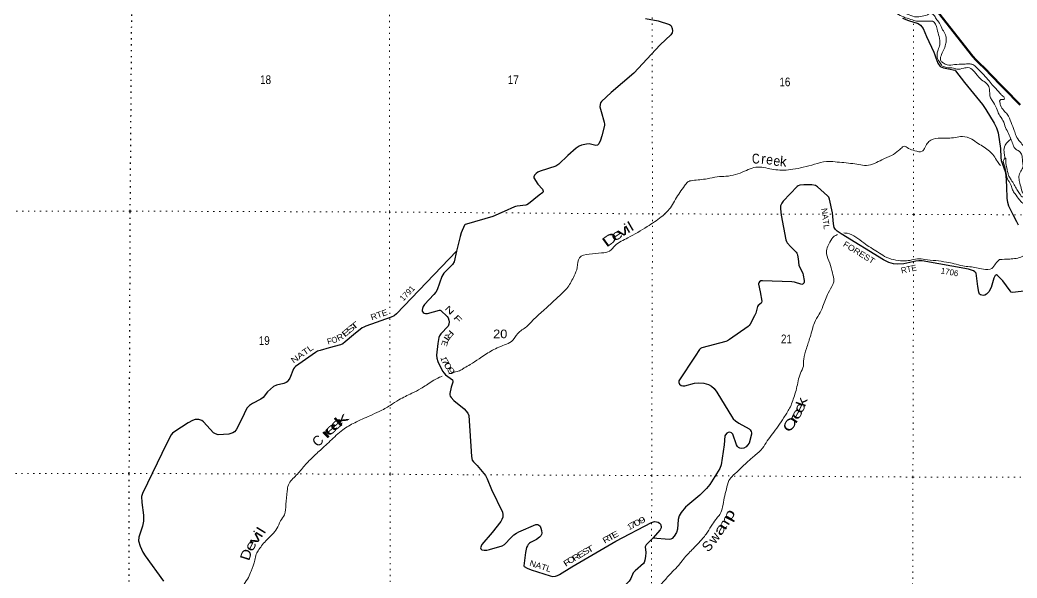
# Model space of a CAD drawing. Header units: feet. Extents: x -252658 to 9, y -366365 to -181930.
# Drawn here: x -40356 to -20165, y -207154 to -195841 of the extents above; entities that cross this region are included whole.
import ezdxf
from ezdxf.enums import TextEntityAlignment as Align

# ---------------------------------------------------------------- set-up
doc = ezdxf.new("R2010")
doc.units = ezdxf.units.FT
doc.header["$LTSCALE"] = 80
doc.linetypes.add('DOTTED', pattern=[1.5, 0.3, -1.2])
for name, color, linetype, lineweight in [('23', 7, 'Continuous', 70), ('29', 7, 'Continuous', 25), ('39', 7, 'Continuous', 13), ('6', 7, 'DOTTED', 25), ('7', 7, 'DOTTED', 13)]:
    doc.layers.add(name, color=color, linetype=linetype, lineweight=lineweight)
doc.layers.add('30', color=7, linetype='Continuous')
doc.layers.add('41', color=7, linetype='Continuous')

msp = doc.modelspace()

# ---------------------------------------------------------------- linework, layer by layer
at = {"layer": '23'}
msp.add_lwpolyline([(-21977.71, -195404.01), (-21060.41, -196581.55), (-20996.68, -196653.23), (-20751.8, -196895.63), (-20739.77, -196905.7), (-20104.55, -197562.02)], dxfattribs=at)
at = {"layer": '29'}
for points in [[(-27686.52, -195809.6), (-27432.9, -195861.4), (-27201.48, -195931.98), (-27179.38, -195945.81), (-27165.66, -195961.38), (-27146.23, -196014.92), (-27143.47, -196059.14), (-27148.99, -196103.37), (-27175.08, -196146.18), (-27390.63, -196345.38), (-27927.09, -196920.7), (-28384.12, -197311.11), (-28582.77, -197496.63), (-28599.35, -197524.27), (-28610, -197554.51), (-28613.16, -197604.44), (-28587.11, -197699.08), (-28524.76, -197914.05), (-28522, -197952.75), (-28521.26, -197978.16), (-28574.92, -198191.42)], [(-22483.77, -195805.61), (-22363.35, -195851.59), (-22163.91, -195911.18), (-22119.71, -195944.36), (-22068.61, -196017.61), (-21997.06, -196179.82), (-21852.95, -196491.86), (-21832.61, -196547.79), (-21810.24, -196611.85), (-21770.58, -196720.66), (-21718.72, -196785.74), (-21652.62, -196814.21), (-21550.93, -196835.57), (-21427.89, -196857.94), (-21409.58, -196870.14), (-21228.18, -197110.5), (-20865.6, -197557.8), (-20795.06, -197659.65), (-20629.31, -197933.32), (-20579.58, -198030.07), (-20549.99, -198129.7), (-20502.41, -198444.96), (-20493.94, -198627.17), (-20486.3, -198689.97), (-20408.4, -198913.95), (-20391.54, -198987.04), (-20378.34, -199216.03), (-20371.01, -199460.63), (-20360.82, -199537.36), (-20337.86, -199609.9), (-20248.73, -199786.23), (-20173.79, -199924.69), (-20138.95, -199996.91)], [(-28574.92, -198191.42), (-28597.6, -198281.57), (-28633.88, -198349.44), (-28661.51, -198377.08), (-28692.39, -198384.16), (-28832.79, -198354.97), (-28884.21, -198358.37), (-28981.97, -198377.08), (-29034.46, -198399.2), (-29094.84, -198439.05), (-29260.01, -198589.97), (-29441.94, -198762.72), (-29505.66, -198803.27), (-29820.41, -198903.7), (-29866.63, -198926.39), (-29903.29, -198953.46), (-29933.68, -198986.63), (-29950.25, -199022.57), (-29949.52, -199041.01), (-29870.52, -199171.43), (-29776.21, -199271.36), (-29765.16, -199293.48), (-29759.59, -199311.85), (-29759.63, -199321.12), (-29770.68, -199340.47), (-29844.2, -199390.32), (-30055.23, -199567.15), (-30088.38, -199586.5), (-30109.81, -199597.63), (-30287.28, -199616.91), (-30321.82, -199623.82), (-30344.08, -199630.15), (-30552.82, -199724.9), (-30781.62, -199827.71), (-31316.35, -199977.66), (-31341.21, -199988.72), (-31354.07, -200003.48)], [(-24068.62, -199345.58), (-24207.05, -199221.84), (-24244.42, -199198.3), (-24320.31, -199183.14), (-24483.31, -199185.9), (-24562.39, -199192.8), (-24599.34, -199205.26), (-24618.68, -199219.08), (-24897.7, -199512.1), (-24929.2, -199554.94), (-24952.95, -199611.62), (-24955.71, -199666.91), (-24941.06, -199795.98), (-24844.9, -200295.94), (-24834.16, -200333.13), (-24817.58, -200360.78), (-24748.01, -200440.4), (-24638.01, -200550.14), (-24623, -200570.74), (-24615.22, -200584), (-24608.31, -200607.5), (-24595.85, -200681.17), (-24585.52, -200809.99), (-24579.01, -200831.78), (-24502.1, -200974.25), (-24492.97, -201011.79), (-24477.25, -201122.84), (-24477.77, -201155.54), (-24485.37, -201176.97), (-24495.04, -201192.17), (-24507.84, -201199.22), (-24522.67, -201201.85), (-24669.09, -201157.62), (-24723.46, -201149.36), (-25321.35, -201130.26), (-25352.83, -201132.74), (-25377.7, -201146.56), (-25397.03, -201170.06), (-25401.18, -201182.5), (-25399.88, -201198.68), (-25369.04, -201349.27), (-25335.56, -201541.18), (-25339.02, -201565.37), (-25348.82, -201580.21), (-25404.63, -201629.64), (-25417.75, -201652.45), (-25427.56, -201676.75), (-25454.35, -201781.68), (-25478.8, -201837.52), (-25568.14, -202010.4), (-25591.1, -202037.39), (-25610.43, -202056.74), (-25988.91, -202319.36), (-26024.82, -202344.24), (-26064.85, -202358.69), (-26549.89, -202490.04), (-26573.19, -202500.43), (-26595.29, -202522.54), (-26681.16, -202654.96), (-27011.03, -203155.62), (-27015.21, -203191.53), (-27001.39, -203224.7), (-26965.48, -203252.35), (-26931.82, -203257.93), (-26890.89, -203255.11), (-26699.38, -203203.31), (-26611.87, -203194.29), (-26509.65, -203205.35), (-26415.58, -203230.96), (-26349.42, -203263.4), (-26298.31, -203311.78), (-26245, -203388.62)], [(-19734.38, -201303.82), (-20254.89, -201366.94), (-20282.76, -201357.35), (-20304.86, -201335.24), (-20455.1, -201132.27), (-20558.26, -201021.98), (-20583.88, -201009.04), (-20605.98, -201020.1), (-20632.65, -201072.31), (-20692.14, -201265.23), (-20738.59, -201351.83), (-20785.18, -201399.95), (-20818.7, -201418.17), (-20851.85, -201423.7), (-20903.31, -201416.21), (-20923.68, -201398.82), (-20937.49, -201360.12), (-20956, -201245.58), (-20995.9, -200972.49), (-21021.75, -200944.08), (-21049.38, -200927.49), (-21147.31, -200894.4), (-22083.98, -200727.07), (-22151.66, -200722.92), (-22211.06, -200729.83), (-22456.51, -200782.08), (-22578.49, -200793.41), (-22664.56, -200786.44), (-22763.58, -200754.71), (-22871.92, -200702.42), (-23723.94, -200179.61), (-23810.61, -200121.66), (-23841, -200091.25), (-23864.93, -200047.28), (-23882.44, -199975.14), (-23902.63, -199748.07), (-23962.5, -199471), (-23979.13, -199436.08), (-23999.85, -199407.06), (-24068.62, -199345.58)], [(-31354.07, -200003.48), (-31421.94, -200159.06), (-31443.67, -200228.58), (-31518.54, -200531.28)], [(-31518.54, -200531.28), (-32731.43, -201798.33), (-32776.93, -201839.56), (-32838.6, -201867.91), (-33351.72, -202047.75), (-33392.25, -202065.37), (-33426.39, -202084.91), (-33600.74, -202226.33), (-33767.82, -202368.85), (-33820.72, -202407.67), (-33868.1, -202427.37), (-34095.23, -202490.13), (-34277.37, -202539.99), (-34330.27, -202557.64), (-34370.8, -202578.67), (-34774.58, -202868.15), (-34793.97, -202887.56), (-34816.38, -202913.07), (-34891.46, -203103.33), (-34924.45, -203152.21), (-34942.08, -203173.38), (-34963.24, -203191.02), (-35009.27, -203212.99), (-35160.71, -203243.95), (-35222.36, -203273.84), (-35342.11, -203379.47), (-35432.24, -203490.95), (-35480.58, -203529.15), (-35644.03, -203614.42), (-35709.06, -203655.04), (-35759.62, -203710.04), (-35867.38, -203942.25), (-35976.7, -204146.34), (-36008.79, -204187.86), (-36047.58, -204212.56), (-36128.21, -204235.7), (-36340.27, -204247.84), (-36396.69, -204233.73), (-36435.94, -204207.57), (-36640.01, -203986.73), (-36676.07, -203957.01), (-36735.22, -203937.33), (-36809.91, -203942.07), (-36862.16, -203958.5), (-36947.06, -204009.44), (-37221.85, -204184.33), (-37264.16, -204219.61), (-37295.13, -204252.12), (-37379.82, -204418.22), (-37876.35, -205436.99), (-37891.85, -205504.03), (-37889.34, -205623.64), (-37857.39, -205878.85), (-37856.58, -205998.04), (-37872.92, -206099.62), (-37948.58, -206326.02), (-37953.56, -206402.07), (-37919.41, -206504.92), (-37865.4, -206627.9), (-37820.48, -206700.34), (-37446.54, -207218.83)], [(-31518.54, -200531.28), (-31565.99, -200745.82), (-31594.73, -200801.26), (-31772.81, -200975.93), (-31794.85, -201008.57), (-31812.84, -201041.37), (-31859.01, -201175.59), (-31910.33, -201314.68), (-31934.14, -201356.13), (-31974.81, -201409.76), (-32162.06, -201607.31), (-32191.56, -201650.77), (-32206.55, -201688.71), (-32210.96, -201724.87), (-32208.3, -201745.55), (-32193.33, -201768.98), (-32171.28, -201783.98), (-32145.72, -201793.68), (-32104.95, -201790.41), (-31858.33, -201724.87), (-31845.98, -201724.87), (-31835.84, -201729.93), (-31706.69, -201851.9), (-31686.14, -201879.5), (-31667.9, -201924.24), (-31664.38, -201961.29), (-31669.67, -202007.16), (-31686.86, -202050.17), (-31833.64, -202203), (-31860.02, -202241.79), (-31872.42, -202275.33), (-31894.56, -202400.19), (-31921.79, -202633.49), (-31915.28, -202695.22), (-31895.35, -202764.05), (-31801.39, -202957), (-31763.99, -203003.11), (-31737.54, -203031.34), (-31598.18, -203139.05), (-31587.67, -203160.14), (-31589.44, -203181.31), (-31622.47, -203281.45), (-31653.8, -203409.79), (-31652.98, -203437.87), (-31646.74, -203464.48), (-31625.59, -203496.24), (-31570.83, -203556.88), (-31359.19, -203722.19)], [(-26245, -203388.62), (-26225.01, -203417.44), (-25946.5, -203872.91), (-25911.55, -203925.48), (-25867.35, -203966.95), (-25795.57, -204013.26), (-25590.44, -204127.41), (-25568.98, -204149.4), (-25548.26, -204183.95), (-25541.36, -204207.45), (-25543.3, -204239.81), (-25592.66, -204416.64), (-25622.85, -204463.15), (-25653.24, -204493.56), (-25694.68, -204518.44), (-25741.53, -204527.35), (-25777.56, -204521.21), (-25802.42, -204507.39), (-25827.28, -204485.27), (-25842.94, -204451.19), (-25917.28, -204234.4), (-25946.07, -204208.83), (-25979.01, -204198.35), (-26012.38, -204203.3), (-26042.76, -204219.89), (-26067.63, -204247.53), (-26079.57, -204270.82), (-26098.99, -204455.63), (-26156.09, -204857.43), (-26185.03, -204931.72), (-26385.17, -205255.49), (-26453, -205340.86), (-26586.83, -205470.74), (-26831.48, -205675.35), (-26876.76, -205718.26), (-26966.85, -205827.39), (-27005.52, -205893.74), (-27028.65, -205963.55), (-27038.2, -206164.42), (-27059.39, -206232.37), (-27107.3, -206307.14), (-27150.55, -206351.24), (-27178.18, -206365.06), (-27207.8, -206371.58), (-27541.64, -206348.02)], [(-31359.19, -203722.19), (-31284.32, -203811.42), (-31266.14, -203859.82), (-31210.89, -204689.14), (-31195.62, -204761.3), (-31170.83, -204798.34), (-31098.47, -204871.61), (-30930.05, -205078.21), (-30894.57, -205143.89), (-30808.19, -205357.19), (-30587.73, -205818.79), (-30578.25, -205866.78), (-30581.01, -205919.3), (-30594.83, -205966.3), (-30617.17, -206005.63), (-30794.92, -206230.87), (-31002.8, -206474.25), (-31027.17, -206539.92), (-31024.4, -206562.03), (-31005.61, -206578.69), (-30958.1, -206586.91), (-30900.09, -206586.91), (-30845.55, -206572.4), (-30587.92, -206501.21), (-30546.77, -206473.49), (-30409.65, -206328.65), (-30355.86, -206280.06), (-30303.37, -206241.36), (-30250.76, -206213.91), (-29911.64, -206070.74), (-29893.82, -206066.51), (-29872.4, -206067.2), (-29852.38, -206073.42), (-29824.75, -206099.69), (-29806.17, -206140.87), (-29795.74, -206190.91), (-29789.53, -206244.13), (-29795.74, -206271.08), (-29811.36, -206295.53), (-29835.8, -206326.37), (-29893.94, -206369.98), (-30018.13, -206435.56), (-30037.47, -206448), (-30062.75, -206474.7), (-30077.53, -206499.14), (-30095.49, -206536.46), (-30119.98, -206633.47), (-30150.05, -206902.66), (-30145.21, -206917.95), (-30087.19, -206953.89), (-30006.69, -206986.78), (-29619.63, -207110.67), (-29562.3, -207119.75), (-29509.81, -207116.99), (-29471.13, -207103.16), (-29427.41, -207084.24), (-29178.2, -206929.18), (-28286.12, -206405.49), (-27565.15, -206024.69), (-27509.69, -206008.46), (-27462.73, -206013.98), (-27435.1, -206022.28), (-27407.3, -206044.52), (-27385.38, -206063.74), (-27371.56, -206107.97), (-27371.56, -206132.85), (-27392.28, -206173.04), (-27541.64, -206348.02)], [(-27541.64, -206348.02), (-27674.52, -206481.49), (-27691.1, -206506.37), (-27692.96, -206519), (-27683.85, -206633.47), (-27688.34, -206719.24), (-27702.15, -206793.88), (-27717.44, -206840.4), (-27732.54, -206857.46), (-27901.06, -207006.74), (-27937.06, -207049.65), (-27986.7, -207164.31), (-28018.35, -207216.49), (-28155.46, -207359.32), (-28213.98, -207436.75)]]:
    msp.add_lwpolyline(points, dxfattribs=at)
at = {"layer": '39'}
for points in [[(-23856.95, -187832.52), (-23695.34, -187838.82), (-23632.38, -187851.42), (-23521.15, -187874.52), (-23443.49, -187924.92), (-23413.51, -187973.26), (-23326.52, -188113.63), (-23265.8, -188219.94), (-23202.88, -188372.49), (-23143.84, -188561.24), (-23099.05, -188701.8), (-23064.69, -188749.91), (-23022.35, -188783.91), (-22981.89, -188850.09), (-22977.65, -188906.37), (-23025.44, -189013.16), (-23123.36, -189148.32), (-23227.42, -189255.36), (-23341.54, -189360.43), (-23429.7, -189423.15), (-23530.05, -189455.77), (-23690.76, -189470.56), (-23809.33, -189469.08), (-23875.6, -189479.43), (-23903.33, -189578.08), (-23866.66, -189700.58), (-23803.88, -189818.94), (-23718.95, -189949.27), (-23642.14, -190057.51), (-23581.33, -190185.94), (-23524.61, -190298.29), (-23479.86, -190430.81), (-23463.33, -190541.33), (-23494.85, -190696.31), (-23570.62, -190843.44), (-23628.42, -190960.32), (-23722.22, -191119.6), (-23836.12, -191278.96), (-23914.05, -191387.89), (-23969.71, -191534.93), (-24021.34, -191687.98), (-24050.98, -191810.78), (-24102.55, -191977.91), (-24176.27, -192135.08), (-24236.11, -192243.93), (-24265.93, -192322.49), (-24261.33, -192465.24), (-24222.79, -192553.54), (-24188.26, -192643.88), (-24151.73, -192732.19), (-24096.9, -192870.7), (-24062.41, -192950.98), (-24033.76, -193079.55), (-23991.13, -193183.92), (-23932.29, -193322.41), (-23887.65, -193426.77), (-23848.91, -193563.34), (-23836.37, -193683.93), (-23817.86, -193786.41), (-23795.5, -193848.64), (-23726.6, -193989.1), (-23669.86, -194105.47), (-23592.87, -194259.97), (-23530.12, -194370.28), (-23477.52, -194456.52), (-23361.81, -194550.97), (-23312.56, -194593.82), (-23248.33, -194690.21), (-23221.11, -194750.97), (-23132.1, -194895.36), (-23053.06, -195057.88), (-22959.28, -195218.26), (-22901.48, -195314.66), (-22828.68, -195430.33), (-22749.46, -195567.43), (-22720.49, -195609.29), (-22596.66, -195712.18), (-22464.44, -195781.47), (-22313.33, -195831.87), (-22197.71, -195864.46), (-22034.94, -195863.73), (-21932.45, -195865.29), (-21876.17, -195867.05), (-21785.09, -196027.51), (-21744.29, -196176.14), (-21729.54, -196342.97), (-21761.28, -196445.66), (-21783.02, -196534.24), (-21764.51, -196649.76), (-21741.43, -196681.26), (-21688.96, -196767.36)], [(-23658.34, -189534.77), (-23716.58, -189545.08), (-23776.88, -189541.33), (-23815.02, -189551.55), (-23808.86, -189583.7), (-23744.02, -189714.11), (-23650.99, -189860.49), (-23559.85, -190033.02), (-23487.16, -190117.15), (-23414.32, -190239.49), (-23373.69, -190347.9), (-23361.11, -190474.52), (-23380.72, -190595.26), (-23404.28, -190732.1), (-23428.06, -190812.64), (-23465.87, -190903.3), (-23533.88, -190982.02), (-23575.83, -191044.55), (-23653.68, -191171.58), (-23787.44, -191389.34), (-23889.28, -191546.64), (-23963.14, -191669.63), (-23998.89, -191772.34), (-24018.46, -191901.12), (-24047.99, -192052.07), (-24091.61, -192197.04), (-24135.3, -192325.93), (-24157.03, -192416.51), (-24136.49, -192527.02), (-24103.97, -192615.35), (-24053.42, -192691.54), (-24006.9, -192765.73), (-23964.22, -192884.18), (-23909.36, -193030.73), (-23872.93, -193094.92), (-23808.28, -193179.09), (-23765.63, -193289.49), (-23710.71, -193450.12), (-23682.04, -193582.71), (-23683.54, -193707.39), (-23654.73, -193874.16), (-23610.02, -193996.62), (-23543.07, -194151.16), (-23460.17, -194275.46), (-23373.44, -194355.51), (-23272.43, -194485.77), (-23213.58, -194624.26), (-23168.96, -194726.61), (-23088.08, -194846.9), (-23043.42, -194957.3), (-22970.46, -195107.79), (-22909.74, -195214.09), (-22849.11, -195298.28), (-22746.31, -195376.25), (-22669.62, -195456.34), (-22637.27, -195504.46), (-22651.18, -195542.72), (-22628.81, -195606.97), (-22538.12, -195670.92), (-22389.19, -195724.55), (-22238.27, -195776.16), (-22121.72, -195773.63), (-21979.2, -195734.79), (-21906.95, -195712.35), (-21850.55, -195744.28), (-21802.02, -195816.45), (-21737.36, -195904.64), (-21672.5, -196039.08), (-21613.79, -196145.39), (-21597.32, -196241.84), (-21611, -196338.42), (-21652.73, -196453.23), (-21704.5, -196570.08), (-21710.12, -196670.65), (-21659.58, -196710.66), (-21581.17, -196752.52), (-21428.47, -196745.81), (-21241.62, -196736.94), (-21137.15, -196730.44), (-21060.72, -196746.19), (-20984.1, -196808.19), (-20838.81, -196956.34), (-20731.81, -197076.52), (-20642.97, -197180.69), (-20572.31, -197258.8), (-20499.63, -197340.92), (-20453.24, -197384.95), (-20420.92, -197425.03), (-20428.85, -197451.2), (-20491.13, -197455.5), (-20519.12, -197489.81)], [(-43428.99, -199103.79), (-43428.01, -199103.14), (-43375.87, -199058.83), (-43349.82, -199026.62), (-43345.96, -198924.07), (-43384.23, -198847.73), (-43452.64, -198755.34), (-43513.03, -198660.93), (-43503.14, -198562.4), (-43471.22, -198427.64), (-43451.34, -198302.95), (-43389.23, -198216.4), (-43303.01, -198141.88), (-43188.67, -198065.3), (-43062.28, -198000.77), (-42953.96, -197928.23), (-42809.49, -197867.69), (-42689.14, -197785.08), (-42560.82, -197668.27), (-42424.46, -197553.46), (-42336.24, -197470.89), (-42282.15, -197390.39), (-42258.24, -197271.73), (-42300.64, -197118.98), (-42399.19, -197014.58), (-42463.58, -196932.24), (-42534, -196835.83), (-42566.29, -196733.34), (-42564.7, -196459.89), (-42558.86, -196343.27), (-42542.92, -196264.83), (-42454.89, -196063.64), (-42428.91, -195985.18), (-42394.96, -195864.49), (-42383.08, -195757.91), (-42367.15, -195667.41), (-42317.12, -195564.8), (-42247.04, -195438.02), (-42132.95, -195202.61), (-42072.97, -195037.65), (-42016.94, -194916.93), (-41930.77, -194806.21), (-41824.48, -194725.63), (-41682.07, -194628.91), (-41523.57, -194546.23), (-41431.25, -194521.97), (-41290.7, -194517.74), (-41190.31, -194515.58), (-41134.14, -194481.31), (-41086.05, -194414.89), (-41054.07, -194324.36), (-41020.01, -194272.04), (-40951.85, -194207.6), (-40837.5, -194141.07), (-40753.24, -194092.69), (-40677, -194058.4), (-40606.78, -194020.09), (-40570.67, -193997.92), (-40482.39, -193953.56), (-40420.22, -193905.21), (-40376.13, -193850.86), (-40338.14, -193752.28), (-40312.2, -193645.68), (-40280.27, -193518.96), (-40276.39, -193428.48), (-40292.54, -193374.21), (-40304.71, -193293.81), (-40316.93, -193183.24), (-40323.13, -193074.68), (-40287.11, -192994.2), (-40225.05, -192873.47), (-40185.01, -192797)], [(-21674.27, -196775.76), (-21590.32, -196805.15), (-21449.7, -196819.85), (-21385.9, -196838.12), (-21245.3, -196819.4), (-21195.11, -196809.12), (-21130.78, -196812.86), (-21021.91, -196900.85), (-20967.37, -196968.98), (-20882.61, -197057.08), (-20781.85, -197127.01), (-20729.22, -197219.28), (-20718.78, -197315.75), (-20708.39, -197400.16), (-20669.91, -197472.38), (-20578.83, -197632.84), (-20530.1, -197755.29), (-20449.2, -197881.61), (-20396.37, -198024.15), (-20335.6, -198142.52), (-20282.83, -198270.98), (-20240.2, -198377.36), (-20209.78, -198443.59), (-20145.3, -198487.54), (-20100.95, -198521.53), (-20062.42, -198605.81), (-20056.15, -198666.11), (-20045.71, -198762.58), (-20043.48, -198816.87), (-20049.42, -198837), (-20103.3, -198931.75), (-20126.97, -199040.44), (-20106.42, -199150.95), (-20073.73, -199283.52), (-20041.26, -199361.8), (-20031.02, -199408), (-20045, -199428.17), (-20113.6, -199362.12), (-20170.22, -199275.9), (-20220.84, -199181.62), (-20283.54, -199083.36), (-20328.06, -199007.15), (-20352.47, -198934.87), (-20372.93, -198844.47), (-20391.58, -198707.82), (-20401.9, -198641.5), (-20427.93, -198663.74), (-20413.25, -198814.49), (-20386.55, -198955.13), (-20341.78, -199093.68), (-20285.09, -199195.98), (-20254.58, -199286.33), (-20208.06, -199360.53), (-20115.09, -199488.81), (-20064.64, -199540.87), (-19986.08, -199586.77), (-19899.2, -199701), (-19828.57, -199773.07), (-19721.74, -199853.03), (-19633.32, -199852.64), (-19536.96, -199828.08), (-19468.93, -199755.39), (-19410.79, -199722.96), (-19346.61, -199690.5), (-19268.33, -199668.03), (-19147.79, -199659.45), (-18972.99, -199652.65), (-18866.41, -199670.27), (-18795.53, -199802.67), (-18791.05, -199917.27), (-18788.69, -200001.71), (-18766.25, -200084.06), (-18719.53, -200206.51), (-18671.03, -200272.66), (-18644.75, -200310.75), (-18543.94, -200392.74), (-18439.15, -200464.67), (-18294.18, -200534.4), (-18123.07, -200606.03), (-18008.32, -200655.8), (-17937.89, -200679.61), (-17885.48, -200719.6), (-17786.58, -200823.72), (-17753.78, -200984.44), (-17749.24, -201111.11), (-17778.76, -201264.06), (-17763.78, -201489.21), (-17749.05, -201652.02), (-17702.38, -201760.4), (-17653.8, -201846.65), (-17619.27, -201936.99)], [(-20519.12, -197489.81), (-20496.68, -197572.15), (-20433.96, -197676.44), (-20365.33, -197752.55), (-20284.27, -197917.08), (-20221.31, -198079.68), (-20184.7, -198188.1), (-20101.8, -198312.4), (-20029.1, -198400.56), (-19980.6, -198466.7), (-19946.08, -198553.01), (-19937.54, -198675.64), (-19931.21, -198750.01), (-19932.83, -198846.54), (-20002.77, -198943.37), (-20020.22, -199098.28), (-20013.72, -199214.88), (-19991.16, -199325.38), (-19956.69, -199401.64), (-19885.78, -199544.09), (-19843.34, -199602.22), (-19760.6, -199686.31), (-19663.99, -199724.08), (-19585.68, -199707.65), (-19469.29, -199666.92), (-19268.52, -199621.78), (-19081.76, -199588.78), (-18943.19, -199566.05), (-18830.5, -199605.76), (-18753.68, -199718.03), (-18664.7, -199854.37), (-18652.22, -199956.87), (-18657.75, -200079.56), (-18655.43, -200155.96), (-18572.69, -200242.06), (-18437.63, -200344.01), (-18256.34, -200449.78), (-18127.59, -200483.39), (-18055.27, -200477.04), (-18011.12, -200462.77), (-17978.73, -200520.94), (-17918.19, -200580.99), (-17845.63, -200634.96), (-17767.01, -200694.94), (-17706.35, -200787.17), (-17653.27, -200990.03), (-17640.66, -201126.71), (-17696.34, -201271.74), (-17730.01, -201392.54), (-17733.46, -201531.3), (-17700.87, -201637.73), (-17664.44, -201701.92), (-17607.82, -201788.13), (-17559.13, -201900.53), (-17536.66, -201990.91), (-17534.13, -202117.59), (-17523.65, -202224.11), (-17499, -202354.71), (-17468.25, -202505.39), (-17409.18, -202700.18), (-17342.15, -202874.82), (-17297.48, -202987.23), (-17198.27, -203169.78), (-17129.35, -203314.25), (-17015.82, -203559.07), (-16951.1, -203661.34), (-16821.98, -203785.44), (-16694.92, -203897.48), (-16563.86, -204003.47), (-16394.65, -204103.26), (-16245.7, -204162.93), (-16118.8, -204234.75), (-16012, -204308.68), (-15905.17, -204386.63), (-15812.35, -204480.73), (-15739.58, -204584.97), (-15715.13, -204665.29), (-15696.56, -204785.86), (-15695.96, -204932.65), (-15715.38, -205097.63), (-15722.86, -205234.4), (-15722.32, -205367.11), (-15711.78, -205487.71), (-15711.32, -205602.33), (-15700.9, -205692.77), (-15674.32, -205805.26), (-15615.48, -205943.75), (-15498.56, -206031.71), (-15307.13, -206159.55), (-15119.97, -206225.08), (-14942.84, -206296.68)], [(-31358.05, -202895.68), (-31238.57, -202825.95), (-31060.2, -202708.53), (-30819.68, -202554.63), (-30693.34, -202489.72), (-30540.87, -202426.71), (-30402.49, -202357.73), (-30276.53, -202198.31), (-30098.25, -202058.77), (-29968.16, -201927.49), (-29759.94, -201737.54), (-29645.82, -201632.47), (-29431.62, -201430.44), (-29263.51, -201258.77), (-29133.83, -201028.96), (-29070.2, -200861.77), (-29026.81, -200660.5), (-28828.15, -200589.23), (-28577.06, -200563.99), (-28416.45, -200525.07), (-28300.35, -200413.96), (-28047.78, -200258), (-27652.82, -200029.02), (-27368.26, -199832.7), (-27162.16, -199616.63), (-26994.5, -199336.38), (-26896.57, -199203.22), (-26834.59, -199124.53), (-26736.24, -199095.94), (-26438.97, -199060.43), (-26234.15, -199021.32), (-26059.36, -199010.49), (-25683.99, -198908.28), (-25531.52, -198843.25), (-25372.84, -198824.45), (-25207.95, -198849.86), (-24886.27, -198886.64), (-24703.48, -198867.73), (-24496.65, -198828.6), (-24263.79, -198767.24), (-24022.87, -198709.87), (-23896.26, -198713.33), (-23534.39, -198747.92), (-23369.52, -198769.3), (-23212.69, -198790.73), (-23052.08, -198751.81), (-22899.66, -198674.72), (-22705.09, -198587.39), (-22562.81, -198490.23), (-22500.74, -198433.65), (-22460.67, -198403.31), (-22362.03, -198445.1), (-22233.23, -198492.79), (-22086.48, -198504.2), (-22040.49, -198447.7), (-21982.64, -198342.88), (-21908.56, -198276.19), (-21709.77, -198237.1), (-21416.42, -198223.73), (-21269.81, -198202.97), (-21082.68, -198260.46), (-20953.73, -198344.34), (-20719.97, -198504.17), (-20637.2, -198596.3), (-20562.38, -198710.59), (-20505.81, -198784.74), (-20497.23, -198791.67)], [(-20413.58, -198642.81), (-20416.18, -198589.29), (-20428.55, -198510.92), (-20404.96, -198382.12), (-20344.99, -198305.44), (-20287.38, -198259.23)], [(-28802.54, -208544.4), (-28613.65, -208352.16), (-28485.69, -208192.73), (-28311.61, -208008.97), (-28211.56, -207903.97), (-28087.34, -207810.92), (-27981.37, -207679.74), (-27827.09, -207566.45), (-27718.99, -207465.42), (-27592.75, -207374.38), (-27466.28, -207341.64), (-27298.07, -207196.11), (-27146.03, -207028.54), (-26997.96, -206871.03), (-26898, -206743.91), (-26719.93, -206552.08), (-26567.85, -206392.55), (-26431.9, -206221.03), (-26334.07, -206063.75), (-26242.15, -205936.65), (-26186.17, -205864.02), (-26126.52, -205708.92), (-26095.1, -205527.8), (-26051.61, -205352.66), (-25998.07, -205175.47), (-25910.08, -205070.52), (-25771.94, -204941.21), (-25629.82, -204803.84), (-25467.61, -204664.37), (-25319.48, -204522.95), (-25221.62, -204373.72), (-25117.7, -204232.49), (-25003.79, -204077.15), (-24885.94, -203901.69), (-24770.15, -203712.15), (-24674.72, -203460.37), (-24631.11, -203313.39), (-24551.99, -203003.37), (-24492.3, -202856.31), (-24484.82, -202719.54), (-24429.44, -202500.11), (-24356.02, -202272.56), (-24308.46, -202107.46), (-24268.78, -201980.6), (-24173.03, -201807.24), (-24095.31, -201646.03), (-23987.9, -201376.1), (-23894.15, -201202.75), (-23872.33, -201134.28), (-23905.16, -200967.53), (-23954.19, -200770.68), (-24023.28, -200583.98), (-24009.72, -200459.25), (-23953.92, -200344.38), (-23867.98, -200227.37), (-23799.1, -200191.81)], [(-23673.1, -200159.27), (-23603.16, -200166.14), (-23269.63, -200361.76), (-22987.42, -200544.56), (-22847.47, -200633.05), (-22474.3, -200724.15), (-22333.19, -200714.53), (-22179.25, -200685.67), (-22031.73, -200695.29), (-21592.38, -200749.81), (-21438.44, -200781.88), (-21265.26, -200826.78), (-21124.16, -200842.81), (-20846.88, -200893.62), (-20674.13, -200876.76), (-20598.15, -200781.92), (-20520.13, -200695.1)], [(-20520.13, -200695.1), (-20313.17, -200688.15), (-20060.17, -200638.77), (-19898.48, -200544.74)], [(-31503.1, -202967.83), (-31414.81, -202931.5), (-31358.05, -202895.68)], [(-37142.42, -208641.7), (-37120.46, -208616.02), (-37002.18, -208495.2), (-36863.83, -208372.35), (-36685.33, -208239.38), (-36568.98, -208168.84), (-36488.78, -208094.32), (-36418.7, -207969.56), (-36374.71, -207850.87), (-36312.65, -207734.16), (-36184.29, -207637.46), (-35961.7, -207456.17), (-35817.41, -207277.01), (-35731.28, -207140.16), (-35673.25, -207011.39), (-35599.3, -206792.12), (-35571.38, -206667.42), (-35519.32, -206576.86), (-35356.99, -206377.57), (-35154.54, -206150.07), (-35078.48, -205997.15), (-35002.38, -205870.36), (-34970.58, -205659.2), (-34944.89, -205393.76), (-34918.99, -205265.04), (-34760.67, -205069.77), (-34594.31, -204878.52), (-34395.84, -204673.14), (-34195.34, -204489.87), (-33950.73, -204260.29), (-33820.39, -204151.53), (-33575.65, -204004.38), (-33268.66, -203863.18), (-33084.07, -203778.46), (-32857.37, -203653.46), (-32680.85, -203542.61), (-32420.03, -203407.51), (-32239.46, -203314.75), (-32008.79, -203165.62), (-31858.32, -203082.96), (-31808.4, -203061.68)], [(-31669.16, -203013.58), (-31645.6, -203006.24), (-31503.1, -202967.83)]]:
    msp.add_spline(points, degree=3, dxfattribs=at)
at = {"layer": '6'}
msp.add_lwpolyline([(-38175.7, -215664.83), (-38153.85, -210346.7), (-38142.03, -205034.62), (-38122.18, -199716.49), (-38082.22, -194422.46), (-38073.26, -191435.64)], dxfattribs=at)
at = {"layer": '7'}
for points in [[(-27559.94, -188665.39), (-27560.37, -189180.09), (-27558.9, -194474.64), (-27547.36, -199773.17), (-27561.93, -205075.84), (-27576.45, -210388.56), (-27584.93, -215707.29)], [(-32857.41, -190687.61), (-32875.74, -194420.71), (-32875.51, -199734.79), (-32857.21, -205048.83), (-32869, -210379.01), (-32870.8, -215681.02)], [(-22260.81, -200770.74), (-22258.12, -199781.85), (-22263.23, -195848.68)], [(-62707.36, -199672.62), (-59337.77, -199647.67), (-54042.87, -199686), (-48746.02, -199694.17), (-43431.07, -199718.4), (-38122.18, -199716.49), (-32875.51, -199734.79), (-31353.72, -199746.6)], [(-31353.72, -199746.6), (-27547.36, -199773.17), (-24151.56, -199778.74)], [(-23959.15, -199779.06), (-22258.12, -199781.85), (-19816.87, -199791.38)], [(-22291.67, -215715.95), (-22287.17, -210407.3), (-22272.6, -205106.64), (-22261.36, -200974.35)], [(-31361.03, -205059.04), (-32857.21, -205048.83), (-38142.03, -205034.62), (-43436.85, -205040.52), (-48745.78, -205016.29), (-54078.77, -205010.18), (-59377.66, -204983.92), (-62721.94, -204973.92)], [(-15870.31, -205113.89), (-16965.29, -205109.21), (-22272.6, -205106.64), (-27561.93, -205075.84), (-31361.03, -205059.04)]]:
    msp.add_lwpolyline(points, dxfattribs=at)

# ---------------------------------------------------------------- texts
at = {"layer": '30'}
for s, rotation, width, p in [('NATL', 277.237, 1.05, (-24101.85, -199876.57)), ('FOREST', 328.466, 1.1, (-23395.37, -200607.2)), ('RTE', 19.315, 1.1, (-33064.64, -201872.96)), ('N F', 313.638, 1.6, (-31620.92, -201848.79)), ('E', 40.464, 1.65, (-33712.39, -202222.79)), ('S', 40.464, 1.65, (-33626.17, -202150.48)), ('T', 39.046, 1.8, (-33543.77, -202085.5)), ('F', 15.446, 1.05, (-34068.92, -202410.24)), ('O', 17.446, 0.95, (-33970.99, -202382.11)), ('R', 25.577, 1.15, (-33847.76, -202324.57)), ('T', 236.148, 1.65, (-31766.84, -202268.02)), ('R', 228.815, 1.55, (-31702.89, -202180.44)), ('NATL', 35.638, 1.25, (-34607.01, -202659.94)), ('E', 251.783, 1.05, (-31812.96, -202380.96)), ('7', 299.053, 1.5, (-31792.8, -202801.31)), ('0', 299.64, 1.65, (-31742.38, -202886.51)), ('9', 307.08, 1.75, (-31673.89, -202989.21)), ('9', 27.842, 1.45, (-27728.43, -206031.76)), ('1', 27.842, 0.7, (-27981.39, -206165.77)), ('7', 27.842, 1.45, (-27918.87, -206130.89)), ('0', 27.842, 1.6, (-27828.73, -206084.74)), ('R', 30.415, 1.25, (-28452.82, -206422.17)), ('T', 30.415, 1.55, (-28363.13, -206373.9)), ('E', 27.842, 1.3, (-28275.98, -206325.59)), ('S', 30.415, 1.35, (-28868.17, -206663.33)), ('T', 30.415, 1.55, (-28781.59, -206618.33)), ('F', 31.89, 1.5, (-29246.91, -206889.49)), ('O', 30.415, 1.2, (-29167.48, -206838.43)), ('R', 30.415, 1.25, (-29067.21, -206783.09)), ('E', 30.415, 1.35, (-28965.45, -206721.88)), ('NATL', 342.251, 1.1, (-29833.38, -206968.75))]:
    msp.add_text(s, height=120, rotation=rotation, dxfattribs=dict(at, width=width)).set_placement(p, align=Align.CENTER)
for s, rotation, p in [('RTE', 12.017, (-22344.54, -200950.06)), ('1706', 349.871, (-21540.53, -201009.69)), ('1791', 46.251, (-32470.4, -201422.97)), ('1', 286.188, (-31830.08, -202725.19))]:
    msp.add_text(s, height=120, rotation=rotation, dxfattribs=at).set_placement(p, align=Align.CENTER)
at = {"layer": '41'}
for s, rotation, width, p in [('C', 2.599, 0.8, (-25450.64, -198752.82)), ('e', 352.253, 0.9, (-25186.71, -198770.24)), ('e', 352.253, 0.9, (-25041.15, -198796.86)), ('e', 32.137, 1.55, (-28223.13, -200279.45)), ('v', 31.254, 1.65, (-28102.82, -200203.67)), ('i', 30.074, 1.3, (-28012.11, -200150.66)), ('l', 30.074, 1.25, (-27939.88, -200108.85)), ('D', 36.268, 1.6, (-28354.49, -200369.61)), ('k', 72.181, 1.3, (-24430.62, -203613.28)), ('e', 60.079, 1.5, (-24545.07, -203869.57)), ('e', 63.63, 1.35, (-24481.08, -203741.16)), ('e', 43.681, 2, (-33888.49, -204099.34)), ('k', 40.648, 2.1, (-33785.36, -204017.65)), ('C', 55.428, 1.45, (-24689.09, -204105.13)), ('r', 57.076, 1.75, (-24605.57, -203974.65)), ('r', 43.16, 2.2, (-34083.1, -204281.79)), ('e', 43.209, 1.95, (-33994.85, -204198.84)), ('m', 57.827, 1.35, (-25991.14, -206067.4)), ('p', 63.656, 1.5, (-25911.18, -205919.44)), ('l', 58.358, 1.3, (-35384.53, -206237.82)), ('a', 58.042, 1.65, (-26097.85, -206212.19)), ('v', 56.4, 1.7, (-35516.54, -206403.8)), ('i', 58.27, 1.35, (-35444.9, -206312.53)), ('e', 62.829, 1.4, (-35601.72, -206540.55)), ('D', 72.345, 1.15, (-35682.48, -206708.85))]:
    msp.add_text(s, height=200, rotation=rotation, dxfattribs=dict(at, width=width)).set_placement(p, align=Align.CENTER)
for s, rotation, p in [('r', 355.823, (-25307.98, -198754.72)), ('k', 354.707, (-24907.4, -198808.76)), ('C', 42.347, (-34257.27, -204444.84)), ('w', 53.685, (-26220.98, -206398.42)), ('S', 46.409, (-26361.69, -206574.83))]:
    msp.add_text(s, height=200, rotation=rotation, dxfattribs=at).set_placement(p, align=Align.CENTER)
at = {"layer": '7'}
for s, width, p in [('18', 0.85, (-35492.68, -197140.26)), ('17', 0.85, (-30476.65, -197141.83)), ('16', 0.85, (-24976.54, -197184.92)), ('20', 1.1, (-30773.67, -202292.67)), ('19', 0.85, (-35519.56, -202427.39)), ('21', 0.85, (-24945.21, -202393.47))]:
    msp.add_text(s, height=175, dxfattribs=dict(at, width=width)).set_placement(p)

doc.saveas('drawing.dxf')
